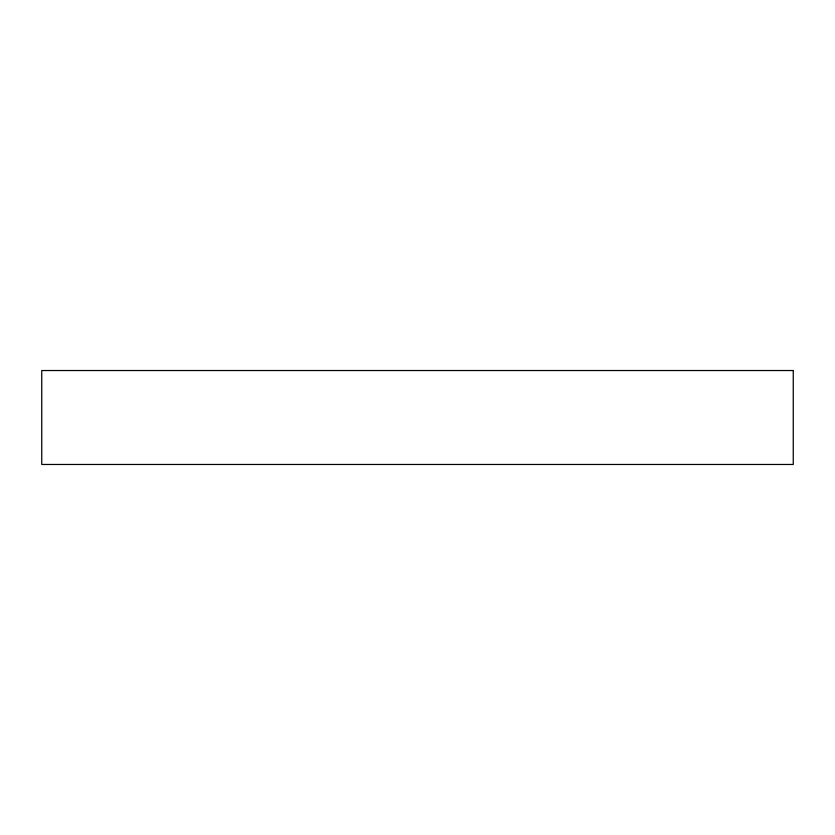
<?xml version="1.0" encoding="UTF-8"?>
<svg xmlns="http://www.w3.org/2000/svg" width="835" height="835" viewBox="0 0 835 835"><rect width="100%" height="100%" fill="white"/><g stroke="black" fill="none" stroke-linecap="round" stroke-linejoin="round"><path stroke-width="1.25" d="M793.25 370.531L41.75 370.531L41.75 464.469L793.25 464.469L793.25 370.531"/></g></svg>
